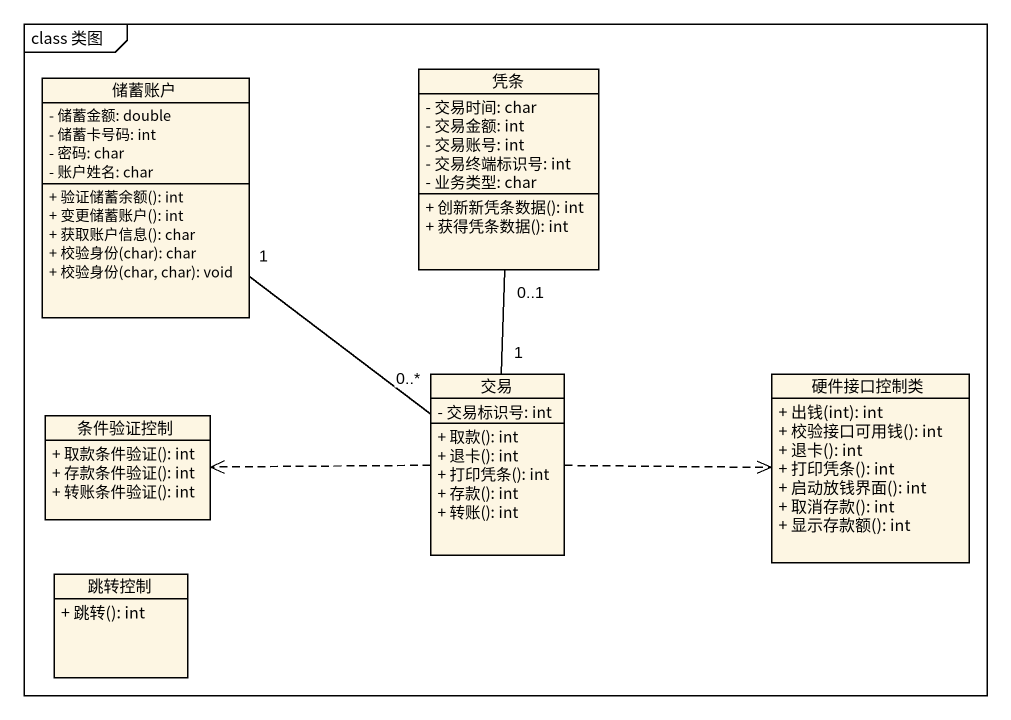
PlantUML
@startuml
mainframe class 类图
hide circle
hide empty members
skinparam classAttributeIconSize 0
class 储蓄账户 {
  - 储蓄金额: double
  - 储蓄卡号码: int
  - 密码: char
  - 账户姓名: char
  + 验证储蓄余额(): int
  + 变更储蓄账户(): int
  + 获取账户信息(): char
  + 校验身份(char): char
  + 校验身份(char, char): void
}
class 凭条 {
  - 交易时间: char
  - 交易金额: int
  - 交易账号: int
  - 交易终端标识号: int
  - 业务类型: char
  + 创新新凭条数据(): int
  + 获得凭条数据(): int
}
class 条件验证控制 {
  + 取款条件验证(): int
  + 存款条件验证(): int
  + 转账条件验证(): int
}
class 交易 {
  - 交易标识号: int
  + 取款(): int
  + 退卡(): int
  + 打印凭条(): int
  + 存款(): int
  + 转账(): int
}
class 硬件接口控制类 {
  + 出钱(int): int
  + 校验接口可用钱(): int
  + 退卡(): int
  + 打印凭条(): int
  + 启动放钱界面(): int
  + 取消存款(): int
  + 显示存款额(): int
}
class 跳转控制 {
  + 跳转(): int
}
储蓄账户 "1" -- "0..*" 交易
凭条 "0..1" -- "1" 交易
交易 .left.> 条件验证控制
交易 .right.> 硬件接口控制类
@enduml
